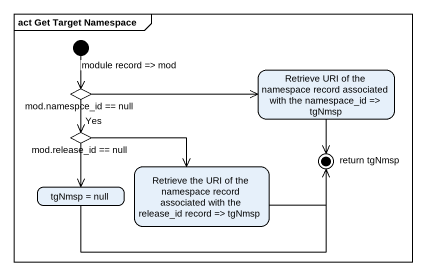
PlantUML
@startuml
mainframe act Get Target Namespace
hide empty description
state "mod.namespce_id == null" as mod_namespce_id_null <<choice>>
state "Retrieve URI of the namespace record associated with the namespace_id => tgNmsp" as Retrieve_URI_of_the
state "mod.release_id == null" as mod_release_id_null <<choice>>
state "Retrieve the URI of the namespace record associated with the release_id record => tgNmsp" as Retrieve_the_URI_of_the
state "return tgNmsp" as return_tgNmsp <<end>>
state "tgNmsp = null" as tgNmsp_null
[*] --> mod_namespce_id_null : module record => mod
mod_namespce_id_null -right-> Retrieve_URI_of_the
mod_namespce_id_null --> mod_release_id_null : Yes
Retrieve_URI_of_the --> return_tgNmsp
mod_release_id_null -right-> Retrieve_the_URI_of_the
mod_release_id_null --> tgNmsp_null
Retrieve_the_URI_of_the -right-> return_tgNmsp
tgNmsp_null -right-> return_tgNmsp
@enduml
